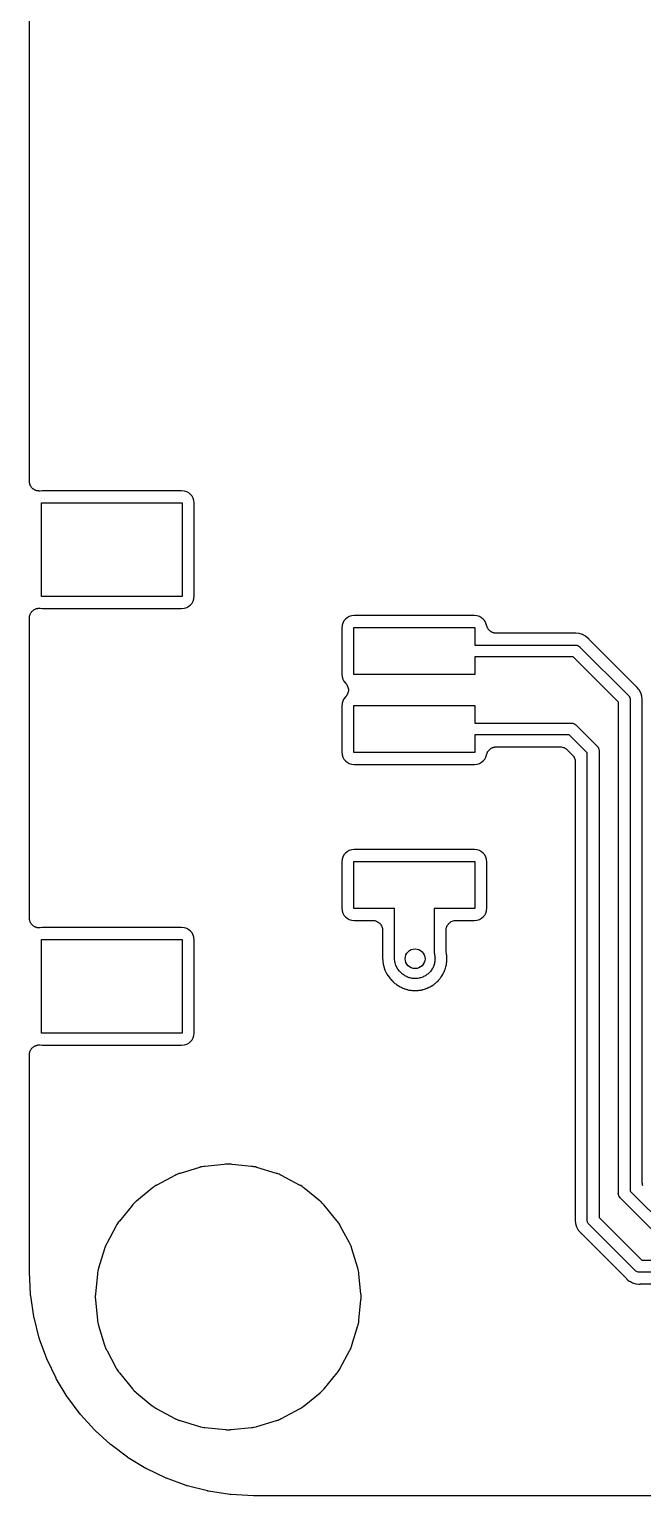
# Model space of a CAD drawing. Extents: x 98.9 to 141.5, y -118.8 to -76.2.
# Drawn here: x 98.89 to 106.75, y -118.8 to -100 of the extents above; entities that cross this region are included whole.
import ezdxf

# ---------------------------------------------------------------- set-up
doc = ezdxf.new("R2010")
doc.units = 0
doc.layers.add('BLACK', color=7, linetype='CONTINUOUS')

msp = doc.modelspace()

# ---------------------------------------------------------------- linework, layer by layer
at = {"layer": 'BLACK', "linetype": 'CONTINUOUS'}
for p, q in [((98.8931, -105.797), (98.8931, -94.0268)), ((98.8937, -105.803), (98.8931, -105.797)), ((98.8936, -105.809), (98.8937, -105.803)), ((98.8949, -105.815), (98.8936, -105.809)), ((98.8955, -105.822), (98.8949, -105.815)), ((98.8972, -105.827), (98.8955, -105.822)), ((98.8983, -105.833), (98.8972, -105.827)), ((98.9008, -105.839), (98.8983, -105.833)), ((98.9027, -105.846), (98.9008, -105.839)), ((98.9054, -105.851), (98.9027, -105.846)), ((98.9076, -105.856), (98.9054, -105.851)), ((98.9112, -105.862), (98.9076, -105.856)), ((98.9143, -105.867), (98.9112, -105.862)), ((98.918, -105.872), (98.9143, -105.867)), ((98.9212, -105.877), (98.918, -105.872)), ((98.9258, -105.882), (98.9212, -105.877)), ((98.93, -105.887), (98.9258, -105.882)), ((98.9345, -105.89), (98.93, -105.887)), ((98.9385, -105.895), (98.9345, -105.89)), ((98.944, -105.898), (98.9385, -105.895)), ((98.9491, -105.902), (98.944, -105.898)), ((98.9542, -105.905), (98.9491, -105.902)), ((98.959, -105.909), (98.9542, -105.905)), ((98.9651, -105.911), (98.959, -105.909)), ((98.9709, -105.914), (98.9651, -105.911)), ((98.9764, -105.916), (98.9709, -105.914)), ((98.9818, -105.918), (98.9764, -105.916)), ((98.9882, -105.92), (98.9818, -105.918)), ((98.9946, -105.922), (98.9882, -105.92)), ((99.0003, -105.922), (98.9946, -105.922)), ((99.006, -105.923), (99.0003, -105.922)), ((99.0126, -105.923), (99.006, -105.923)), ((99.0192, -105.924), (99.0126, -105.923)), ((99.025, -105.924), (99.0192, -105.924)), ((99.0308, -105.924), (99.025, -105.924)), ((99.0326, -105.924), (99.0308, -105.924)), ((99.0562, -105.921), (99.0326, -105.924)), ((100.844, -105.921), (99.0562, -105.921)), ((100.88, -105.925), (100.844, -105.921)), ((100.909, -105.934), (100.88, -105.925)), ((100.935, -105.948), (100.909, -105.934)), ((100.958, -105.967), (100.935, -105.948)), ((100.977, -105.99), (100.958, -105.967)), ((100.991, -106.016), (100.977, -105.99)), ((101, -106.045), (100.991, -106.016)), ((99.05, -107.275), (99.05, -106.075)), ((99.05, -106.075), (100.85, -106.075)), ((100.85, -106.075), (100.85, -107.275)), ((101.004, -106.081), (101, -106.045)), ((101.004, -107.269), (101.004, -106.081)), ((100.85, -107.275), (99.05, -107.275)), ((100.977, -107.36), (100.991, -107.334)), ((100.991, -107.334), (101, -107.305)), ((101, -107.305), (101.004, -107.269)), ((98.8938, -107.539), (98.8951, -107.533)), ((98.8951, -107.533), (98.8959, -107.526)), ((98.8959, -107.526), (98.8976, -107.521)), ((98.8976, -107.521), (98.8988, -107.515)), ((98.8988, -107.515), (98.9014, -107.509)), ((98.9014, -107.509), (98.9034, -107.503)), ((98.9034, -107.503), (98.9062, -107.498)), ((98.9062, -107.498), (98.9084, -107.492)), ((98.9084, -107.492), (98.9121, -107.487)), ((98.9121, -107.487), (98.9153, -107.481)), ((98.9153, -107.481), (98.919, -107.477)), ((98.919, -107.477), (98.9223, -107.472)), ((98.9223, -107.472), (98.927, -107.467)), ((98.927, -107.467), (98.9313, -107.462)), ((98.9313, -107.462), (98.9358, -107.458)), ((98.9358, -107.458), (98.9399, -107.454)), ((98.9399, -107.454), (98.9454, -107.451)), ((98.9454, -107.451), (98.9506, -107.447)), ((98.9506, -107.447), (98.9557, -107.444)), ((98.9557, -107.444), (98.9605, -107.441)), ((98.9605, -107.441), (98.9667, -107.438)), ((98.9667, -107.438), (98.9725, -107.435)), ((98.9725, -107.435), (98.9781, -107.433)), ((98.9781, -107.433), (98.9835, -107.431)), ((98.9835, -107.431), (98.99, -107.43)), ((98.99, -107.43), (98.9963, -107.428)), ((98.9963, -107.428), (99.0021, -107.428)), ((99.0021, -107.428), (99.0078, -107.426)), ((99.0078, -107.426), (99.0144, -107.426)), ((99.0144, -107.426), (99.021, -107.426)), ((99.021, -107.426), (99.0268, -107.426)), ((99.0268, -107.426), (99.0326, -107.426)), ((99.0326, -107.426), (99.0562, -107.429)), ((99.0562, -107.429), (100.844, -107.429)), ((100.844, -107.429), (100.88, -107.425)), ((100.88, -107.425), (100.909, -107.416)), ((100.909, -107.416), (100.935, -107.402)), ((100.935, -107.402), (100.958, -107.383)), ((100.958, -107.383), (100.977, -107.36)), ((103.02, -107.525), (102.991, -107.534)), ((103.056, -107.521), (103.02, -107.525)), ((104.594, -107.521), (103.056, -107.521)), ((104.63, -107.525), (104.594, -107.521)), ((104.659, -107.534), (104.63, -107.525)), ((98.8931, -107.551), (98.8938, -107.545)), ((98.8931, -107.553), (98.8931, -107.551)), ((98.8931, -111.397), (98.8931, -107.553)), ((98.8938, -107.545), (98.8938, -107.539)), ((102.9, -107.645), (102.896, -107.681)), ((102.896, -107.681), (102.896, -108.269)), ((102.909, -107.616), (102.9, -107.645)), ((102.923, -107.59), (102.909, -107.616)), ((102.942, -107.567), (102.923, -107.59)), ((102.965, -107.548), (102.942, -107.567)), ((102.991, -107.534), (102.965, -107.548)), ((103.05, -108.275), (103.05, -107.675)), ((103.05, -107.675), (104.6, -107.675)), ((104.6, -107.675), (104.6, -107.899)), ((104.685, -107.548), (104.659, -107.534)), ((104.708, -107.567), (104.685, -107.548)), ((104.727, -107.59), (104.708, -107.567)), ((104.741, -107.616), (104.727, -107.59)), ((104.754, -107.656), (104.741, -107.616)), ((104.756, -107.662), (104.754, -107.656)), ((104.757, -107.667), (104.756, -107.662)), ((104.76, -107.673), (104.757, -107.667)), ((104.763, -107.679), (104.76, -107.673)), ((104.766, -107.684), (104.763, -107.679)), ((104.769, -107.689), (104.766, -107.684)), ((104.773, -107.694), (104.769, -107.689)), ((104.777, -107.7), (104.773, -107.694)), ((104.781, -107.704), (104.777, -107.7)), ((104.784, -107.708), (104.781, -107.704)), ((104.79, -107.713), (104.784, -107.708)), ((104.794, -107.717), (104.79, -107.713)), ((104.799, -107.721), (104.794, -107.717)), ((104.803, -107.724), (104.799, -107.721)), ((104.6, -107.899), (105.886, -107.899)), ((104.809, -107.727), (104.803, -107.724)), ((104.815, -107.731), (104.809, -107.727)), ((104.82, -107.733), (104.815, -107.731)), ((104.825, -107.736), (104.82, -107.733)), ((104.831, -107.738), (104.825, -107.736)), ((104.838, -107.741), (104.831, -107.738)), ((104.843, -107.742), (104.838, -107.741)), ((104.849, -107.744), (104.843, -107.742)), ((104.855, -107.744), (104.849, -107.744)), ((104.862, -107.746), (104.855, -107.744)), ((104.868, -107.746), (104.862, -107.746)), ((104.873, -107.746), (104.868, -107.746)), ((104.875, -107.746), (104.873, -107.746)), ((105.873, -107.746), (104.875, -107.746)), ((105.878, -107.746), (105.873, -107.746)), ((105.883, -107.746), (105.878, -107.746)), ((105.885, -107.746), (105.883, -107.746)), ((105.89, -107.745), (105.885, -107.746)), ((105.886, -107.899), (105.89, -107.898)), ((105.895, -107.746), (105.89, -107.745)), ((105.89, -107.898), (105.894, -107.899)), ((105.894, -107.899), (105.894, -107.899)), ((105.894, -107.899), (105.905, -107.9)), ((105.935, -107.75), (105.895, -107.746)), ((105.895, -107.746), (105.895, -107.746)), ((105.905, -107.9), (105.919, -107.904)), ((105.919, -107.904), (105.933, -107.911)), ((105.978, -107.763), (105.935, -107.75)), ((106.018, -107.784), (105.978, -107.763)), ((106.052, -107.813), (106.018, -107.784)), ((106.056, -107.816), (106.052, -107.813)), ((106.059, -107.82), (106.056, -107.816)), ((106.063, -107.824), (106.059, -107.82)), ((106.064, -107.826), (106.063, -107.824)), ((106.664, -108.426), (106.064, -107.826)), ((105.858, -108.051), (104.6, -108.051)), ((104.6, -108.051), (104.6, -108.275)), ((106.439, -108.632), (105.858, -108.051)), ((105.933, -107.911), (105.944, -107.921)), ((105.944, -107.921), (105.947, -107.924)), ((105.947, -107.924), (106.566, -108.543)), ((102.896, -108.269), (102.9, -108.305)), ((104.6, -108.275), (103.05, -108.275)), ((102.9, -108.305), (102.909, -108.334)), ((102.909, -108.334), (102.923, -108.36)), ((102.923, -108.36), (102.949, -108.392)), ((102.949, -108.392), (102.952, -108.395)), ((102.952, -108.395), (102.952, -108.395)), ((102.952, -108.395), (102.953, -108.396)), ((102.953, -108.396), (102.959, -108.406)), ((102.959, -108.406), (102.966, -108.416)), ((102.966, -108.416), (102.966, -108.416)), ((102.966, -108.416), (102.966, -108.417)), ((102.966, -108.417), (102.97, -108.428)), ((102.97, -108.428), (102.975, -108.439)), ((102.975, -108.439), (102.975, -108.439)), ((102.975, -108.439), (102.975, -108.44)), ((102.975, -108.44), (102.977, -108.451)), ((102.977, -108.451), (102.98, -108.463)), ((102.98, -108.463), (102.98, -108.463)), ((102.98, -108.463), (102.98, -108.464)), ((102.98, -108.464), (102.98, -108.476)), ((106.668, -108.429), (106.664, -108.426)), ((106.672, -108.433), (106.668, -108.429)), ((106.674, -108.434), (106.672, -108.433)), ((106.677, -108.438), (106.674, -108.434)), ((106.681, -108.441), (106.677, -108.438)), ((106.698, -108.463), (106.681, -108.441)), ((106.681, -108.441), (106.681, -108.441)), ((106.706, -108.472), (106.698, -108.463)), ((106.698, -108.463), (106.698, -108.463)), ((106.727, -108.512), (106.706, -108.472)), ((102.9, -108.645), (102.896, -108.681)), ((102.909, -108.616), (102.9, -108.645)), ((102.923, -108.59), (102.909, -108.616)), ((102.948, -108.559), (102.923, -108.59)), ((102.951, -108.556), (102.948, -108.559)), ((102.958, -108.546), (102.951, -108.556)), ((102.951, -108.556), (102.951, -108.556)), ((102.951, -108.556), (102.951, -108.556)), ((102.965, -108.536), (102.958, -108.546)), ((102.97, -108.524), (102.965, -108.535)), ((102.965, -108.535), (102.965, -108.535)), ((102.965, -108.535), (102.965, -108.536)), ((102.974, -108.513), (102.97, -108.524)), ((102.975, -108.513), (102.974, -108.513)), ((102.977, -108.5), (102.975, -108.512)), ((102.975, -108.512), (102.975, -108.513)), ((102.98, -108.489), (102.977, -108.5)), ((102.98, -108.476), (102.98, -108.488)), ((102.98, -108.488), (102.98, -108.488)), ((102.98, -108.488), (102.98, -108.489)), ((106.439, -114.926), (106.439, -108.632)), ((106.566, -108.543), (106.569, -108.546)), ((106.569, -108.546), (106.574, -108.551)), ((106.574, -108.551), (106.579, -108.557)), ((106.579, -108.557), (106.585, -108.57)), ((106.585, -108.57), (106.586, -108.571)), ((106.586, -108.571), (106.59, -108.585)), ((106.59, -108.585), (106.591, -108.595)), ((106.591, -108.595), (106.592, -108.6)), ((106.592, -108.6), (106.591, -108.604)), ((106.591, -108.604), (106.591, -114.898)), ((106.74, -108.555), (106.727, -108.512)), ((106.744, -108.595), (106.74, -108.555)), ((106.745, -108.6), (106.744, -108.595)), ((106.744, -108.595), (106.744, -108.595)), ((106.744, -108.605), (106.745, -108.6)), ((106.744, -108.61), (106.744, -108.605)), ((106.744, -108.616), (106.744, -108.61)), ((106.744, -108.617), (106.744, -108.616)), ((106.744, -114.783), (106.744, -108.617)), ((102.896, -108.681), (102.896, -109.269)), ((103.05, -109.275), (103.05, -108.675)), ((103.05, -108.675), (104.6, -108.675)), ((104.6, -108.675), (104.6, -108.899)), ((104.6, -108.899), (105.836, -108.899)), ((105.836, -108.899), (105.84, -108.898)), ((105.84, -108.898), (105.844, -108.899)), ((105.844, -108.899), (105.844, -108.899)), ((105.844, -108.899), (105.855, -108.9)), ((105.855, -108.9), (105.869, -108.904)), ((105.869, -108.904), (105.883, -108.911)), ((105.883, -108.911), (105.894, -108.921)), ((105.894, -108.921), (105.897, -108.924)), ((105.897, -108.924), (106.166, -109.193)), ((105.808, -109.051), (104.6, -109.051)), ((104.6, -109.051), (104.6, -109.275)), ((104.8, -109.228), (104.805, -109.225)), ((104.805, -109.225), (104.811, -109.222)), ((104.811, -109.222), (104.816, -109.218)), ((104.816, -109.218), (104.822, -109.216)), ((104.822, -109.216), (104.827, -109.213)), ((104.827, -109.213), (104.833, -109.211)), ((104.833, -109.211), (104.839, -109.209)), ((104.839, -109.209), (104.845, -109.208)), ((104.845, -109.208), (104.85, -109.206)), ((104.85, -109.206), (104.857, -109.205)), ((104.857, -109.205), (104.864, -109.204)), ((104.864, -109.204), (104.869, -109.204)), ((104.869, -109.204), (104.875, -109.204)), ((104.875, -109.204), (105.693, -109.204)), ((105.693, -109.204), (105.693, -109.204)), ((105.693, -109.204), (105.693, -109.204)), ((105.693, -109.204), (105.693, -109.204)), ((105.693, -109.204), (105.694, -109.204)), ((105.694, -109.204), (105.706, -109.205)), ((105.706, -109.205), (105.718, -109.206)), ((105.718, -109.206), (105.718, -109.206)), ((105.718, -109.206), (105.719, -109.206)), ((105.719, -109.206), (105.73, -109.21)), ((105.73, -109.21), (105.742, -109.213)), ((105.742, -109.213), (105.742, -109.214)), ((105.742, -109.214), (105.743, -109.214)), ((105.743, -109.214), (105.753, -109.22)), ((105.753, -109.22), (105.763, -109.225)), ((105.763, -109.225), (105.764, -109.225)), ((105.764, -109.225), (105.764, -109.226)), ((106.039, -109.282), (105.808, -109.051)), ((106.166, -109.193), (106.169, -109.196)), ((106.169, -109.196), (106.179, -109.207)), ((106.179, -109.207), (106.186, -109.221)), ((106.186, -109.221), (106.189, -109.232)), ((102.896, -109.269), (102.9, -109.305)), ((102.9, -109.305), (102.909, -109.334)), ((102.909, -109.334), (102.923, -109.36)), ((102.923, -109.36), (102.942, -109.383)), ((102.942, -109.383), (102.965, -109.402)), ((102.965, -109.402), (102.991, -109.416)), ((104.6, -109.275), (103.05, -109.275)), ((104.659, -109.416), (104.685, -109.402)), ((104.685, -109.402), (104.708, -109.383)), ((104.708, -109.383), (104.727, -109.36)), ((104.727, -109.36), (104.741, -109.334)), ((104.741, -109.334), (104.754, -109.294)), ((104.754, -109.292), (104.756, -109.287)), ((104.754, -109.294), (104.754, -109.292)), ((104.756, -109.287), (104.758, -109.281)), ((104.758, -109.281), (104.761, -109.275)), ((104.761, -109.275), (104.764, -109.269)), ((104.764, -109.269), (104.767, -109.265)), ((104.767, -109.265), (104.77, -109.26)), ((104.77, -109.26), (104.774, -109.254)), ((104.774, -109.254), (104.778, -109.249)), ((104.778, -109.249), (104.782, -109.245)), ((104.782, -109.245), (104.786, -109.24)), ((104.786, -109.24), (104.791, -109.236)), ((104.791, -109.236), (104.796, -109.232)), ((104.796, -109.232), (104.8, -109.228)), ((105.764, -109.226), (105.773, -109.233)), ((105.773, -109.233), (105.783, -109.241)), ((105.783, -109.241), (105.849, -109.307)), ((105.849, -109.307), (105.849, -109.308)), ((105.849, -109.308), (105.85, -109.308)), ((105.85, -109.308), (105.85, -109.308)), ((105.85, -109.308), (105.85, -109.309)), ((105.85, -109.309), (105.858, -109.318)), ((105.858, -109.318), (105.865, -109.327)), ((105.865, -109.327), (105.865, -109.328)), ((105.865, -109.328), (105.866, -109.328)), ((105.866, -109.328), (105.871, -109.339)), ((105.871, -109.339), (105.877, -109.349)), ((105.877, -109.349), (105.877, -109.35)), ((105.877, -109.35), (105.877, -109.35)), ((105.877, -109.35), (105.881, -109.361)), ((105.881, -109.361), (105.884, -109.373)), ((105.884, -109.373), (105.884, -109.373)), ((105.884, -109.373), (105.884, -109.374)), ((105.884, -109.374), (105.885, -109.386)), ((105.885, -109.386), (105.886, -109.397)), ((105.886, -109.397), (105.886, -115.253)), ((106.039, -115.266), (106.039, -109.282)), ((106.189, -109.232), (106.19, -109.235)), ((106.19, -109.235), (106.192, -109.25)), ((106.192, -109.25), (106.191, -109.254)), ((106.191, -109.254), (106.191, -115.238)), ((102.991, -109.416), (103.02, -109.425)), ((103.02, -109.425), (103.056, -109.429)), ((103.056, -109.429), (104.594, -109.429)), ((104.594, -109.429), (104.63, -109.425)), ((104.63, -109.425), (104.659, -109.416)), ((102.991, -110.534), (102.965, -110.548)), ((103.02, -110.525), (102.991, -110.534)), ((103.056, -110.521), (103.02, -110.525)), ((104.594, -110.521), (103.056, -110.521)), ((104.63, -110.525), (104.594, -110.521)), ((104.659, -110.534), (104.63, -110.525)), ((104.685, -110.548), (104.659, -110.534)), ((102.9, -110.645), (102.896, -110.681)), ((102.896, -110.681), (102.896, -111.269)), ((102.909, -110.616), (102.9, -110.645)), ((102.923, -110.59), (102.909, -110.616)), ((102.942, -110.567), (102.923, -110.59)), ((102.965, -110.548), (102.942, -110.567)), ((103.05, -111.275), (103.05, -110.675)), ((103.05, -110.675), (104.6, -110.675)), ((104.6, -110.675), (104.6, -111.275)), ((104.708, -110.567), (104.685, -110.548)), ((104.727, -110.59), (104.708, -110.567)), ((104.741, -110.616), (104.727, -110.59)), ((104.75, -110.645), (104.741, -110.616)), ((104.754, -110.681), (104.75, -110.645)), ((104.754, -111.269), (104.754, -110.681)), ((102.896, -111.269), (102.9, -111.305)), ((103.571, -111.275), (103.05, -111.275)), ((103.571, -111.898), (103.571, -111.275)), ((104.6, -111.275), (104.079, -111.275)), ((104.079, -111.275), (104.079, -111.845)), ((104.75, -111.305), (104.754, -111.269)), ((98.8937, -111.403), (98.8931, -111.397)), ((98.8936, -111.409), (98.8937, -111.403)), ((98.8949, -111.415), (98.8936, -111.409)), ((98.8955, -111.422), (98.8949, -111.415)), ((98.8972, -111.427), (98.8955, -111.422)), ((98.8983, -111.433), (98.8972, -111.427)), ((98.9008, -111.439), (98.8983, -111.433)), ((98.9027, -111.446), (98.9008, -111.439)), ((98.9054, -111.451), (98.9027, -111.446)), ((98.9076, -111.456), (98.9054, -111.451)), ((98.9112, -111.462), (98.9076, -111.456)), ((98.9143, -111.467), (98.9112, -111.462)), ((98.918, -111.472), (98.9143, -111.467)), ((98.9212, -111.477), (98.918, -111.472)), ((98.9258, -111.482), (98.9212, -111.477)), ((102.9, -111.305), (102.909, -111.334)), ((102.909, -111.334), (102.923, -111.36)), ((102.923, -111.36), (102.942, -111.383)), ((102.942, -111.383), (102.965, -111.402)), ((102.965, -111.402), (102.991, -111.416)), ((102.991, -111.416), (103.02, -111.425)), ((103.02, -111.425), (103.056, -111.429)), ((103.056, -111.429), (103.292, -111.429)), ((103.292, -111.429), (103.292, -111.429)), ((103.292, -111.429), (103.292, -111.429)), ((103.292, -111.429), (103.293, -111.429)), ((103.293, -111.429), (103.293, -111.429)), ((103.293, -111.429), (103.305, -111.43)), ((103.305, -111.43), (103.317, -111.431)), ((103.317, -111.431), (103.318, -111.431)), ((103.318, -111.431), (103.318, -111.432)), ((103.318, -111.432), (103.329, -111.435)), ((103.329, -111.435), (103.341, -111.439)), ((103.341, -111.439), (103.341, -111.439)), ((103.341, -111.439), (103.342, -111.439)), ((103.342, -111.439), (103.352, -111.445)), ((103.352, -111.445), (103.363, -111.45)), ((103.363, -111.45), (103.363, -111.451)), ((103.363, -111.451), (103.363, -111.451)), ((103.363, -111.451), (103.372, -111.459)), ((103.372, -111.459), (103.382, -111.466)), ((103.382, -111.466), (103.382, -111.467)), ((103.382, -111.467), (103.382, -111.467)), ((103.382, -111.467), (103.39, -111.476)), ((103.39, -111.476), (103.397, -111.485)), ((104.254, -111.484), (104.261, -111.475)), ((104.261, -111.475), (104.269, -111.466)), ((104.269, -111.466), (104.269, -111.465)), ((104.269, -111.465), (104.27, -111.465)), ((104.27, -111.465), (104.279, -111.458)), ((104.279, -111.458), (104.288, -111.45)), ((104.288, -111.45), (104.289, -111.45)), ((104.289, -111.449), (104.299, -111.444)), ((104.289, -111.45), (104.289, -111.449)), ((104.299, -111.444), (104.31, -111.438)), ((104.31, -111.438), (104.31, -111.438)), ((104.31, -111.438), (104.311, -111.438)), ((104.311, -111.438), (104.322, -111.435)), ((104.322, -111.435), (104.334, -111.431)), ((104.334, -111.431), (104.334, -111.431)), ((104.334, -111.431), (104.335, -111.431)), ((104.335, -111.431), (104.346, -111.43)), ((104.346, -111.43), (104.358, -111.429)), ((104.358, -111.429), (104.594, -111.429)), ((104.594, -111.429), (104.63, -111.425)), ((104.63, -111.425), (104.659, -111.416)), ((104.659, -111.416), (104.685, -111.402)), ((104.685, -111.402), (104.708, -111.383)), ((104.708, -111.383), (104.727, -111.36)), ((104.727, -111.36), (104.741, -111.334)), ((104.741, -111.334), (104.75, -111.305)), ((98.93, -111.487), (98.9258, -111.482)), ((98.9345, -111.49), (98.93, -111.487)), ((98.9385, -111.495), (98.9345, -111.49)), ((98.944, -111.498), (98.9385, -111.495)), ((98.9491, -111.502), (98.944, -111.498)), ((98.9542, -111.505), (98.9491, -111.502)), ((98.959, -111.509), (98.9542, -111.505)), ((98.9651, -111.511), (98.959, -111.509)), ((98.9709, -111.514), (98.9651, -111.511)), ((98.9764, -111.516), (98.9709, -111.514)), ((98.9818, -111.518), (98.9764, -111.516)), ((98.9882, -111.52), (98.9818, -111.518)), ((98.9946, -111.522), (98.9882, -111.52)), ((99.0003, -111.522), (98.9946, -111.522)), ((99.006, -111.523), (99.0003, -111.522)), ((99.0126, -111.523), (99.006, -111.523)), ((99.0192, -111.524), (99.0126, -111.523)), ((99.025, -111.524), (99.0192, -111.524)), ((99.0308, -111.524), (99.025, -111.524)), ((99.0326, -111.524), (99.0308, -111.524)), ((99.0562, -111.521), (99.0326, -111.524)), ((100.844, -111.521), (99.0562, -111.521)), ((100.88, -111.525), (100.844, -111.521)), ((100.909, -111.534), (100.88, -111.525)), ((100.935, -111.548), (100.909, -111.534)), ((100.958, -111.567), (100.935, -111.548)), ((100.977, -111.59), (100.958, -111.567)), ((100.991, -111.616), (100.977, -111.59)), ((101, -111.645), (100.991, -111.616)), ((101.004, -111.681), (101, -111.645)), ((103.397, -111.485), (103.398, -111.486)), ((103.398, -111.486), (103.398, -111.486)), ((103.398, -111.486), (103.403, -111.497)), ((103.403, -111.497), (103.409, -111.507)), ((103.409, -111.507), (103.409, -111.508)), ((103.409, -111.508), (103.409, -111.508)), ((103.409, -111.508), (103.413, -111.52)), ((103.413, -111.52), (103.416, -111.531)), ((103.416, -111.531), (103.416, -111.532)), ((103.416, -111.532), (103.416, -111.532)), ((103.416, -111.532), (103.417, -111.544)), ((103.417, -111.544), (103.419, -111.556)), ((103.419, -111.556), (103.419, -111.884)), ((104.231, -111.554), (104.233, -111.542)), ((104.231, -111.555), (104.231, -111.554)), ((104.231, -111.556), (104.231, -111.555)), ((104.231, -111.555), (104.231, -111.555)), ((104.231, -111.555), (104.231, -111.555)), ((104.231, -111.808), (104.231, -111.556)), ((104.233, -111.542), (104.234, -111.53)), ((104.234, -111.529), (104.238, -111.518)), ((104.234, -111.53), (104.234, -111.529)), ((104.234, -111.53), (104.234, -111.53)), ((104.238, -111.518), (104.241, -111.507)), ((104.241, -111.507), (104.242, -111.506)), ((104.242, -111.506), (104.247, -111.495)), ((104.242, -111.506), (104.242, -111.506)), ((104.247, -111.495), (104.253, -111.485)), ((104.253, -111.485), (104.253, -111.484)), ((104.253, -111.484), (104.254, -111.484)), ((99.05, -112.875), (99.05, -111.675)), ((99.05, -111.675), (100.85, -111.675)), ((100.85, -111.675), (100.85, -112.875)), ((101.004, -112.869), (101.004, -111.681)), ((104.079, -111.845), (104.079, -111.846)), ((104.079, -111.846), (104.082, -111.858)), ((104.232, -111.813), (104.231, -111.808)), ((104.232, -111.819), (104.232, -111.813)), ((104.233, -111.826), (104.232, -111.819)), ((104.234, -111.833), (104.233, -111.826)), ((104.235, -111.837), (104.234, -111.833)), ((104.237, -111.854), (104.235, -111.837)), ((104.238, -111.859), (104.237, -111.854)), ((103.418, -111.896), (103.417, -111.91)), ((103.417, -111.91), (103.424, -111.99)), ((103.419, -111.886), (103.418, -111.891)), ((103.418, -111.891), (103.418, -111.896)), ((103.419, -111.884), (103.419, -111.886)), ((103.424, -111.99), (103.448, -112.066)), ((103.57, -111.91), (103.571, -111.898)), ((103.571, -111.922), (103.57, -111.91)), ((103.575, -111.96), (103.571, -111.922)), ((103.571, -111.922), (103.571, -111.922)), ((103.578, -111.971), (103.575, -111.96)), ((103.589, -112.008), (103.578, -111.971)), ((103.613, -112.052), (103.589, -112.008)), ((104.06, -112.04), (104.053, -112.051)), ((104.065, -112.029), (104.06, -112.04)), ((104.071, -112.018), (104.065, -112.029)), ((104.074, -112.006), (104.071, -112.018)), ((104.079, -111.994), (104.074, -112.006)), ((104.082, -111.982), (104.079, -111.994)), ((104.082, -111.858), (104.085, -111.87)), ((104.085, -111.97), (104.082, -111.982)), ((104.085, -111.87), (104.087, -111.883)), ((104.087, -111.957), (104.085, -111.97)), ((104.087, -111.883), (104.089, -111.895)), ((104.089, -111.945), (104.087, -111.957)), ((104.089, -111.895), (104.089, -111.908)), ((104.089, -111.908), (104.09, -111.92)), ((104.09, -111.92), (104.089, -111.932)), ((104.089, -111.932), (104.089, -111.945)), ((104.22, -112.051), (104.226, -112.039)), ((104.226, -112.039), (104.228, -112.025)), ((104.228, -112.025), (104.229, -112.023)), ((104.229, -112.023), (104.23, -112.018)), ((104.23, -112.018), (104.232, -112.013)), ((104.232, -112.013), (104.236, -112)), ((104.236, -112), (104.237, -111.986)), ((104.237, -111.984), (104.238, -111.979)), ((104.237, -111.986), (104.237, -111.984)), ((104.238, -111.865), (104.238, -111.859)), ((104.239, -111.866), (104.238, -111.865)), ((104.238, -111.979), (104.239, -111.974)), ((104.241, -111.88), (104.239, -111.866)), ((104.239, -111.974), (104.241, -111.96)), ((104.241, -111.894), (104.241, -111.88)), ((104.242, -111.899), (104.241, -111.894)), ((104.241, -111.944), (104.242, -111.939)), ((104.241, -111.946), (104.241, -111.944)), ((104.241, -111.96), (104.241, -111.946)), ((104.242, -111.904), (104.242, -111.899)), ((104.242, -111.906), (104.242, -111.904)), ((104.243, -111.92), (104.242, -111.906)), ((104.242, -111.934), (104.243, -111.92)), ((104.242, -111.939), (104.242, -111.934)), ((103.448, -112.066), (103.474, -112.116)), ((103.474, -112.116), (103.474, -112.116)), ((103.474, -112.116), (103.485, -112.137)), ((103.485, -112.137), (103.489, -112.141)), ((103.489, -112.141), (103.512, -112.169)), ((103.512, -112.169), (103.513, -112.171)), ((103.513, -112.171), (103.516, -112.175)), ((103.516, -112.175), (103.519, -112.179)), ((103.519, -112.179), (103.52, -112.18)), ((103.52, -112.18), (103.524, -112.184)), ((103.524, -112.184), (103.527, -112.188)), ((103.527, -112.188), (103.536, -112.199)), ((103.536, -112.199), (103.547, -112.208)), ((103.547, -112.208), (103.548, -112.209)), ((103.548, -112.209), (103.552, -112.212)), ((103.552, -112.212), (103.556, -112.216)), ((103.556, -112.216), (103.576, -112.236)), ((103.637, -112.081), (103.613, -112.052)), ((103.645, -112.09), (103.637, -112.081)), ((103.637, -112.081), (103.637, -112.081)), ((103.654, -112.098), (103.645, -112.09)), ((103.673, -112.117), (103.654, -112.098)), ((103.684, -112.124), (103.673, -112.117)), ((103.693, -112.132), (103.684, -112.124)), ((103.704, -112.138), (103.693, -112.132)), ((103.715, -112.145), (103.704, -112.138)), ((103.726, -112.15), (103.715, -112.145)), ((103.737, -112.156), (103.726, -112.15)), ((103.749, -112.159), (103.737, -112.156)), ((103.761, -112.164), (103.749, -112.159)), ((103.773, -112.167), (103.761, -112.164)), ((103.785, -112.17), (103.773, -112.167)), ((103.798, -112.172), (103.785, -112.17)), ((103.81, -112.174), (103.798, -112.172)), ((103.823, -112.174), (103.81, -112.174)), ((103.835, -112.175), (103.823, -112.174)), ((103.847, -112.174), (103.835, -112.175)), ((103.86, -112.174), (103.847, -112.174)), ((103.872, -112.172), (103.86, -112.174)), ((103.885, -112.17), (103.872, -112.172)), ((103.897, -112.167), (103.885, -112.17)), ((103.909, -112.164), (103.897, -112.167)), ((103.921, -112.159), (103.909, -112.164)), ((103.933, -112.156), (103.921, -112.159)), ((103.944, -112.15), (103.933, -112.156)), ((103.955, -112.145), (103.944, -112.15)), ((103.966, -112.138), (103.955, -112.145)), ((103.977, -112.132), (103.966, -112.138)), ((103.986, -112.124), (103.977, -112.132)), ((103.997, -112.117), (103.986, -112.124)), ((104.006, -112.108), (103.997, -112.117)), ((104.015, -112.1), (104.006, -112.108)), ((104.023, -112.091), (104.015, -112.1)), ((104.032, -112.082), (104.023, -112.091)), ((104.039, -112.071), (104.032, -112.082)), ((104.047, -112.062), (104.039, -112.071)), ((104.053, -112.051), (104.047, -112.062)), ((104.094, -112.236), (104.104, -112.226)), ((104.104, -112.226), (104.105, -112.225)), ((104.105, -112.225), (104.109, -112.221)), ((104.109, -112.221), (104.113, -112.218)), ((104.113, -112.218), (104.124, -112.209)), ((104.124, -112.209), (104.133, -112.198)), ((104.133, -112.198), (104.134, -112.197)), ((104.134, -112.197), (104.137, -112.193)), ((104.137, -112.193), (104.141, -112.189)), ((104.141, -112.189), (104.151, -112.179)), ((104.151, -112.179), (104.158, -112.168)), ((104.158, -112.168), (104.159, -112.166)), ((104.159, -112.166), (104.163, -112.162)), ((104.163, -112.162), (104.166, -112.158)), ((104.166, -112.158), (104.175, -112.147)), ((104.175, -112.147), (104.181, -112.135)), ((104.181, -112.135), (104.182, -112.133)), ((104.182, -112.133), (104.185, -112.129)), ((104.185, -112.129), (104.187, -112.124)), ((104.187, -112.124), (104.195, -112.113)), ((104.195, -112.113), (104.2, -112.1)), ((104.2, -112.1), (104.201, -112.098)), ((104.201, -112.098), (104.204, -112.093)), ((104.204, -112.093), (104.206, -112.088)), ((104.206, -112.088), (104.212, -112.076)), ((104.212, -112.076), (104.216, -112.063)), ((104.216, -112.063), (104.217, -112.061)), ((104.217, -112.061), (104.219, -112.056)), ((104.219, -112.056), (104.22, -112.051)), ((103.576, -112.236), (103.587, -112.243)), ((103.587, -112.243), (103.589, -112.244)), ((103.589, -112.244), (103.593, -112.248)), ((103.593, -112.248), (103.597, -112.251)), ((103.597, -112.251), (103.608, -112.26)), ((103.608, -112.26), (103.62, -112.266)), ((103.62, -112.266), (103.622, -112.267)), ((103.622, -112.267), (103.626, -112.27)), ((103.626, -112.27), (103.631, -112.272)), ((103.631, -112.272), (103.642, -112.28)), ((103.642, -112.28), (103.655, -112.285)), ((103.655, -112.285), (103.657, -112.286)), ((103.657, -112.286), (103.662, -112.289)), ((103.662, -112.289), (103.667, -112.291)), ((103.667, -112.291), (103.679, -112.297)), ((103.679, -112.297), (103.692, -112.301)), ((103.692, -112.301), (103.694, -112.302)), ((103.694, -112.302), (103.699, -112.304)), ((103.699, -112.304), (103.704, -112.305)), ((103.704, -112.305), (103.716, -112.311)), ((103.716, -112.311), (103.73, -112.313)), ((103.73, -112.313), (103.732, -112.314)), ((103.732, -112.314), (103.737, -112.315)), ((103.737, -112.315), (103.742, -112.317)), ((103.742, -112.317), (103.755, -112.321)), ((103.755, -112.321), (103.769, -112.322)), ((103.769, -112.322), (103.771, -112.322)), ((103.771, -112.322), (103.776, -112.323)), ((103.776, -112.323), (103.781, -112.324)), ((103.781, -112.324), (103.795, -112.326)), ((103.795, -112.326), (103.809, -112.326)), ((103.809, -112.326), (103.811, -112.326)), ((103.811, -112.326), (103.816, -112.327)), ((103.816, -112.327), (103.821, -112.327)), ((103.821, -112.327), (103.835, -112.328)), ((103.835, -112.328), (103.849, -112.327)), ((103.849, -112.327), (103.851, -112.327)), ((103.851, -112.327), (103.856, -112.327)), ((103.856, -112.327), (103.861, -112.326)), ((103.861, -112.326), (103.875, -112.326)), ((103.875, -112.326), (103.889, -112.324)), ((103.889, -112.324), (103.89, -112.323)), ((103.89, -112.323), (103.896, -112.323)), ((103.896, -112.323), (103.901, -112.322)), ((103.901, -112.322), (103.915, -112.321)), ((103.915, -112.321), (103.928, -112.317)), ((103.928, -112.317), (103.93, -112.316)), ((103.93, -112.316), (103.935, -112.315)), ((103.935, -112.315), (103.94, -112.313)), ((103.94, -112.313), (103.954, -112.311)), ((103.954, -112.311), (103.966, -112.305)), ((103.966, -112.305), (103.968, -112.305)), ((103.968, -112.305), (103.973, -112.303)), ((103.973, -112.303), (103.978, -112.301)), ((103.978, -112.301), (103.991, -112.297)), ((103.991, -112.297), (104.003, -112.291)), ((104.003, -112.291), (104.005, -112.29)), ((104.005, -112.29), (104.01, -112.288)), ((104.01, -112.288), (104.015, -112.285)), ((104.015, -112.285), (104.028, -112.28)), ((104.028, -112.28), (104.039, -112.272)), ((104.039, -112.272), (104.04, -112.271)), ((104.04, -112.271), (104.045, -112.269)), ((104.045, -112.269), (104.05, -112.266)), ((104.05, -112.266), (104.062, -112.26)), ((104.062, -112.26), (104.073, -112.251)), ((104.073, -112.251), (104.074, -112.25)), ((104.074, -112.25), (104.078, -112.247)), ((104.078, -112.247), (104.083, -112.243)), ((104.083, -112.243), (104.094, -112.236)), ((100.85, -112.875), (99.05, -112.875)), ((100.935, -113.002), (100.958, -112.983)), ((100.958, -112.983), (100.977, -112.96)), ((100.977, -112.96), (100.991, -112.934)), ((100.991, -112.934), (101, -112.905)), ((101, -112.905), (101.004, -112.869)), ((98.8931, -113.151), (98.8938, -113.145)), ((98.8931, -113.153), (98.8931, -113.151)), ((98.8931, -115.926), (98.8931, -113.153)), ((98.8938, -113.139), (98.8951, -113.133)), ((98.8938, -113.145), (98.8938, -113.139)), ((98.8951, -113.133), (98.8959, -113.126)), ((98.8959, -113.126), (98.8976, -113.121)), ((98.8976, -113.121), (98.8988, -113.115)), ((98.8988, -113.115), (98.9014, -113.109)), ((98.9014, -113.109), (98.9034, -113.103)), ((98.9034, -113.103), (98.9062, -113.098)), ((98.9062, -113.098), (98.9084, -113.092)), ((98.9084, -113.092), (98.9121, -113.087)), ((98.9121, -113.087), (98.9153, -113.081)), ((98.9153, -113.081), (98.919, -113.077)), ((98.919, -113.077), (98.9223, -113.072)), ((98.9223, -113.072), (98.927, -113.067)), ((98.927, -113.067), (98.9313, -113.062)), ((98.9313, -113.062), (98.9358, -113.058)), ((98.9358, -113.058), (98.9399, -113.054)), ((98.9399, -113.054), (98.9454, -113.051)), ((98.9454, -113.051), (98.9506, -113.047)), ((98.9506, -113.047), (98.9557, -113.044)), ((98.9557, -113.044), (98.9605, -113.041)), ((98.9605, -113.041), (98.9667, -113.038)), ((98.9667, -113.038), (98.9725, -113.035)), ((98.9725, -113.035), (98.9781, -113.033)), ((98.9781, -113.033), (98.9835, -113.031)), ((98.9835, -113.031), (98.99, -113.03)), ((98.99, -113.03), (98.9963, -113.028)), ((98.9963, -113.028), (99.0021, -113.028)), ((99.0021, -113.028), (99.0078, -113.026)), ((99.0078, -113.026), (99.0144, -113.026)), ((99.0144, -113.026), (99.021, -113.026)), ((99.021, -113.026), (99.0268, -113.026)), ((99.0268, -113.026), (99.0326, -113.026)), ((99.0326, -113.026), (99.0562, -113.029)), ((99.0562, -113.029), (100.844, -113.029)), ((100.844, -113.029), (100.88, -113.025)), ((100.88, -113.025), (100.909, -113.016)), ((100.909, -113.016), (100.935, -113.002)), ((100.808, -114.675), (100.804, -114.677)), ((100.811, -114.675), (100.808, -114.675)), ((100.817, -114.673), (100.811, -114.675)), ((100.822, -114.672), (100.817, -114.673)), ((100.824, -114.672), (100.822, -114.672)), ((101.073, -114.596), (100.824, -114.672)), ((101.078, -114.594), (101.073, -114.596)), ((101.083, -114.593), (101.078, -114.594)), ((101.084, -114.592), (101.083, -114.593)), ((101.088, -114.59), (101.084, -114.592)), ((101.109, -114.586), (101.088, -114.59)), ((101.127, -114.583), (101.109, -114.586)), ((101.109, -114.586), (101.109, -114.586)), ((101.109, -114.586), (101.109, -114.586)), ((101.131, -114.583), (101.127, -114.583)), ((101.136, -114.582), (101.131, -114.583)), ((101.141, -114.582), (101.136, -114.582)), ((101.143, -114.582), (101.141, -114.582)), ((101.389, -114.558), (101.143, -114.582)), ((101.405, -114.556), (101.389, -114.558)), ((101.389, -114.558), (101.389, -114.558)), ((101.41, -114.555), (101.405, -114.556)), ((101.416, -114.555), (101.41, -114.555)), ((101.417, -114.554), (101.416, -114.555)), ((101.421, -114.554), (101.417, -114.554)), ((101.437, -114.554), (101.421, -114.554)), ((101.445, -114.554), (101.437, -114.554)), ((101.461, -114.554), (101.445, -114.554)), ((101.465, -114.554), (101.461, -114.554)), ((101.47, -114.555), (101.465, -114.554)), ((101.475, -114.556), (101.47, -114.555)), ((101.477, -114.556), (101.475, -114.556)), ((101.492, -114.558), (101.477, -114.556)), ((101.493, -114.558), (101.492, -114.558)), ((101.739, -114.582), (101.493, -114.558)), ((101.744, -114.582), (101.739, -114.582)), ((101.749, -114.583), (101.744, -114.582)), ((101.751, -114.583), (101.749, -114.583)), ((101.755, -114.583), (101.751, -114.583)), ((101.771, -114.586), (101.755, -114.583)), ((101.794, -114.59), (101.771, -114.586)), ((101.771, -114.586), (101.771, -114.586)), ((101.771, -114.586), (101.771, -114.586)), ((101.798, -114.592), (101.794, -114.59)), ((101.803, -114.593), (101.798, -114.592)), ((101.808, -114.596), (101.803, -114.593)), ((101.809, -114.596), (101.808, -114.596)), ((102.058, -114.672), (101.809, -114.596)), ((102.064, -114.673), (102.058, -114.672)), ((102.069, -114.674), (102.064, -114.673)), ((102.07, -114.675), (102.069, -114.674)), ((102.074, -114.675), (102.07, -114.675)), ((102.078, -114.677), (102.074, -114.675)), ((100.468, -114.862), (100.264, -115.029)), ((100.472, -114.858), (100.468, -114.862)), ((100.476, -114.855), (100.472, -114.858)), ((100.477, -114.853), (100.476, -114.855)), ((100.48, -114.851), (100.477, -114.853)), ((100.486, -114.846), (100.48, -114.851)), ((100.513, -114.829), (100.486, -114.846)), ((100.486, -114.846), (100.486, -114.846)), ((100.516, -114.827), (100.513, -114.829)), ((100.521, -114.825), (100.516, -114.827)), ((100.526, -114.823), (100.521, -114.825)), ((100.528, -114.822), (100.526, -114.823)), ((100.757, -114.699), (100.528, -114.822)), ((100.762, -114.696), (100.757, -114.699)), ((100.766, -114.694), (100.762, -114.696)), ((100.768, -114.693), (100.766, -114.694)), ((100.771, -114.691), (100.768, -114.693)), ((100.774, -114.689), (100.771, -114.691)), ((100.775, -114.689), (100.774, -114.689)), ((100.79, -114.683), (100.775, -114.689)), ((100.803, -114.678), (100.79, -114.683)), ((100.79, -114.683), (100.79, -114.683)), ((100.79, -114.683), (100.79, -114.683)), ((100.804, -114.677), (100.803, -114.678)), ((100.803, -114.678), (100.803, -114.678)), ((102.092, -114.683), (102.078, -114.677)), ((102.078, -114.677), (102.078, -114.677)), ((102.106, -114.689), (102.092, -114.683)), ((102.092, -114.683), (102.092, -114.683)), ((102.092, -114.683), (102.092, -114.683)), ((102.107, -114.689), (102.106, -114.689)), ((102.106, -114.689), (102.106, -114.689)), ((102.111, -114.691), (102.107, -114.689)), ((102.114, -114.693), (102.111, -114.691)), ((102.119, -114.695), (102.114, -114.693)), ((102.123, -114.698), (102.119, -114.695)), ((102.125, -114.699), (102.123, -114.698)), ((102.354, -114.822), (102.125, -114.699)), ((102.359, -114.824), (102.354, -114.822)), ((102.364, -114.826), (102.359, -114.824)), ((102.366, -114.827), (102.364, -114.826)), ((102.369, -114.829), (102.366, -114.827)), ((102.388, -114.841), (102.369, -114.829)), ((102.402, -114.851), (102.388, -114.841)), ((102.388, -114.841), (102.388, -114.841)), ((102.405, -114.853), (102.402, -114.851)), ((102.409, -114.857), (102.405, -114.853)), ((102.413, -114.861), (102.409, -114.857)), ((102.414, -114.862), (102.413, -114.861)), ((102.618, -115.029), (102.414, -114.862)), ((106.745, -114.794), (106.744, -114.783)), ((106.746, -114.806), (106.745, -114.794)), ((106.746, -114.807), (106.746, -114.806)), ((106.749, -114.819), (106.746, -114.807)), ((106.746, -114.807), (106.746, -114.807)), ((106.753, -114.83), (106.749, -114.819)), ((100.237, -115.052), (100.223, -115.066)), ((100.251, -115.038), (100.237, -115.052)), ((100.237, -115.052), (100.237, -115.052)), ((100.237, -115.052), (100.237, -115.052)), ((100.254, -115.036), (100.251, -115.038)), ((100.258, -115.033), (100.254, -115.036)), ((100.263, -115.03), (100.258, -115.033)), ((100.264, -115.029), (100.263, -115.03)), ((102.622, -115.032), (102.618, -115.029)), ((102.626, -115.035), (102.622, -115.032)), ((102.628, -115.036), (102.626, -115.035)), ((102.631, -115.038), (102.628, -115.036)), ((102.645, -115.052), (102.631, -115.038)), ((102.659, -115.066), (102.645, -115.052)), ((102.645, -115.052), (102.645, -115.052)), ((102.645, -115.052), (102.645, -115.052)), ((106.438, -114.93), (106.439, -114.926)), ((106.439, -114.941), (106.438, -114.93)), ((106.44, -114.945), (106.439, -114.941)), ((106.443, -114.954), (106.44, -114.945)), ((106.444, -114.959), (106.443, -114.954)), ((106.451, -114.973), (106.444, -114.959)), ((106.452, -114.974), (106.451, -114.973)), ((106.461, -114.984), (106.452, -114.974)), ((106.464, -114.987), (106.461, -114.984)), ((106.978, -115.501), (106.464, -114.987)), ((106.591, -114.898), (107.067, -115.374)), ((100.213, -115.079), (100.046, -115.283)), ((100.216, -115.075), (100.213, -115.079)), ((100.22, -115.071), (100.216, -115.075)), ((100.221, -115.069), (100.22, -115.071)), ((100.223, -115.066), (100.221, -115.069)), ((102.661, -115.069), (102.659, -115.066)), ((102.664, -115.074), (102.661, -115.069)), ((102.667, -115.078), (102.664, -115.074)), ((102.668, -115.079), (102.667, -115.078)), ((102.835, -115.283), (102.668, -115.079)), ((106.191, -115.238), (106.738, -115.785)), ((100.007, -115.343), (99.8841, -115.572)), ((100.009, -115.338), (100.007, -115.343)), ((100.011, -115.333), (100.009, -115.338)), ((100.012, -115.331), (100.011, -115.333)), ((100.013, -115.328), (100.012, -115.331)), ((100.023, -115.313), (100.013, -115.328)), ((100.035, -115.295), (100.023, -115.313)), ((100.023, -115.313), (100.023, -115.313)), ((100.038, -115.292), (100.035, -115.295)), ((100.042, -115.288), (100.038, -115.292)), ((100.045, -115.284), (100.042, -115.288)), ((100.046, -115.283), (100.045, -115.284)), ((102.839, -115.287), (102.835, -115.283)), ((102.842, -115.291), (102.839, -115.287)), ((102.844, -115.292), (102.842, -115.291)), ((102.846, -115.295), (102.844, -115.292)), ((102.855, -115.307), (102.846, -115.295)), ((102.869, -115.328), (102.855, -115.307)), ((102.855, -115.307), (102.855, -115.307)), ((102.87, -115.331), (102.869, -115.328)), ((102.872, -115.336), (102.87, -115.331)), ((102.874, -115.341), (102.872, -115.336)), ((102.875, -115.343), (102.874, -115.341)), ((102.998, -115.572), (102.875, -115.343)), ((105.886, -115.265), (105.885, -115.27)), ((105.885, -115.27), (105.89, -115.315)), ((105.886, -115.253), (105.886, -115.254)), ((105.886, -115.254), (105.886, -115.26)), ((105.886, -115.26), (105.886, -115.265)), ((105.89, -115.315), (105.903, -115.358)), ((105.903, -115.358), (105.924, -115.398)), ((105.924, -115.398), (105.953, -115.432)), ((106.038, -115.27), (106.039, -115.266)), ((106.04, -115.282), (106.038, -115.27)), ((106.04, -115.285), (106.04, -115.282)), ((106.043, -115.294), (106.04, -115.285)), ((106.044, -115.299), (106.043, -115.294)), ((106.051, -115.313), (106.044, -115.299)), ((106.052, -115.313), (106.051, -115.313)), ((106.061, -115.324), (106.052, -115.313)), ((106.064, -115.327), (106.061, -115.324)), ((106.65, -115.913), (106.064, -115.327)), ((99.8678, -115.605), (99.8618, -115.619)), ((99.8734, -115.591), (99.8678, -115.605)), ((99.8678, -115.605), (99.8678, -115.605)), ((99.8678, -115.605), (99.8678, -115.605)), ((99.8741, -115.59), (99.8734, -115.591)), ((99.8734, -115.591), (99.8734, -115.591)), ((99.8756, -115.586), (99.8741, -115.59)), ((99.8776, -115.583), (99.8756, -115.586)), ((99.8801, -115.578), (99.8776, -115.583)), ((99.8832, -115.574), (99.8801, -115.578)), ((99.8841, -115.572), (99.8832, -115.574)), ((103.001, -115.577), (102.998, -115.572)), ((103.003, -115.582), (103.001, -115.577)), ((103.004, -115.583), (103.003, -115.582)), ((103.006, -115.586), (103.004, -115.583)), ((103.008, -115.59), (103.006, -115.586)), ((103.014, -115.605), (103.008, -115.59)), ((103.008, -115.59), (103.008, -115.59)), ((103.019, -115.618), (103.014, -115.605)), ((103.014, -115.605), (103.014, -115.605)), ((105.953, -115.432), (105.956, -115.436)), ((105.956, -115.436), (105.958, -115.437)), ((105.958, -115.437), (105.962, -115.441)), ((105.962, -115.441), (105.966, -115.444)), ((105.966, -115.444), (106.533, -116.011)), ((99.8565, -115.639), (99.7809, -115.888)), ((99.8576, -115.633), (99.8565, -115.639)), ((99.8592, -115.628), (99.8576, -115.633)), ((99.8596, -115.627), (99.8592, -115.628)), ((99.8603, -115.623), (99.8596, -115.627)), ((99.8618, -115.619), (99.8603, -115.623)), ((99.8618, -115.619), (99.8618, -115.619)), ((103.02, -115.619), (103.019, -115.618)), ((103.019, -115.618), (103.019, -115.618)), ((103.022, -115.623), (103.02, -115.619)), ((103.022, -115.627), (103.022, -115.623)), ((103.024, -115.632), (103.022, -115.627)), ((103.025, -115.637), (103.024, -115.632)), ((103.025, -115.639), (103.025, -115.637)), ((103.101, -115.888), (103.025, -115.639)), ((106.738, -115.785), (116.303, -115.785)), ((98.8933, -115.929), (98.8931, -115.926)), ((98.8932, -115.931), (98.8933, -115.929)), ((98.8933, -115.933), (98.8932, -115.931)), ((98.9078, -116.223), (98.8933, -115.933)), ((99.7668, -115.958), (99.7409, -116.22)), ((99.7674, -115.948), (99.7668, -115.953)), ((99.7668, -115.953), (99.7668, -115.958)), ((99.7706, -115.926), (99.7674, -115.942)), ((99.7674, -115.942), (99.7674, -115.946)), ((99.7674, -115.946), (99.7674, -115.948)), ((99.7752, -115.903), (99.7706, -115.926)), ((99.7706, -115.926), (99.7706, -115.926)), ((99.7767, -115.899), (99.7752, -115.903)), ((99.7782, -115.894), (99.7767, -115.899)), ((99.7803, -115.889), (99.7782, -115.894)), ((99.7809, -115.888), (99.7803, -115.889)), ((103.103, -115.893), (103.101, -115.888)), ((103.105, -115.898), (103.103, -115.893)), ((103.105, -115.899), (103.105, -115.898)), ((103.107, -115.903), (103.105, -115.899)), ((103.111, -115.924), (103.107, -115.903)), ((103.114, -115.942), (103.111, -115.924)), ((103.111, -115.924), (103.111, -115.924)), ((103.114, -115.946), (103.114, -115.942)), ((103.115, -115.951), (103.114, -115.946)), ((103.115, -115.956), (103.115, -115.951)), ((103.115, -115.958), (103.115, -115.956)), ((103.141, -116.22), (103.115, -115.958)), ((106.653, -115.916), (106.65, -115.913)), ((106.664, -115.925), (106.653, -115.916)), ((106.677, -115.932), (106.664, -115.925)), ((106.692, -115.937), (106.677, -115.932)), ((106.703, -115.938), (106.692, -115.937)), ((106.707, -115.938), (106.703, -115.938)), ((106.703, -115.938), (106.703, -115.938)), ((106.71, -115.938), (106.707, -115.938)), ((116.303, -115.938), (106.71, -115.938)), ((106.533, -116.011), (106.534, -116.012)), ((106.534, -116.012), (106.537, -116.016)), ((106.537, -116.016), (106.541, -116.02)), ((106.541, -116.02), (106.544, -116.024)), ((106.544, -116.024), (106.548, -116.027)), ((106.548, -116.027), (106.548, -116.027)), ((106.548, -116.027), (106.562, -116.039)), ((106.562, -116.039), (106.562, -116.039)), ((106.562, -116.039), (106.579, -116.053)), ((106.579, -116.053), (106.593, -116.06)), ((106.593, -116.06), (106.619, -116.074)), ((106.619, -116.074), (106.637, -116.08)), ((106.637, -116.08), (106.638, -116.08)), ((106.638, -116.08), (106.662, -116.087)), ((106.662, -116.087), (106.702, -116.091)), ((106.702, -116.091), (106.702, -116.091)), ((106.702, -116.091), (106.707, -116.091)), ((106.707, -116.091), (106.712, -116.091)), ((106.712, -116.091), (106.713, -116.091)), ((106.713, -116.091), (106.719, -116.091)), ((106.719, -116.091), (106.724, -116.09)), ((106.724, -116.09), (116.148, -116.09)), ((98.9086, -116.228), (98.9078, -116.223)), ((98.9089, -116.234), (98.9086, -116.228)), ((98.9091, -116.236), (98.9089, -116.234)), ((98.9102, -116.243), (98.9091, -116.236)), ((98.9505, -116.509), (98.9102, -116.243)), ((98.9102, -116.243), (98.9102, -116.243)), ((99.7391, -116.232), (99.7384, -116.236)), ((99.7384, -116.236), (99.7384, -116.256)), ((99.7384, -116.256), (99.7384, -116.256)), ((99.7384, -116.256), (99.7384, -116.256)), ((99.7384, -116.256), (99.7384, -116.276)), ((99.7384, -116.276), (99.7391, -116.28)), ((99.7396, -116.227), (99.7391, -116.232)), ((99.7391, -116.28), (99.7394, -116.281)), ((99.7394, -116.281), (99.7399, -116.287)), ((99.7407, -116.222), (99.7396, -116.227)), ((99.7399, -116.287), (99.7409, -116.292)), ((99.7409, -116.22), (99.7407, -116.222)), ((99.7409, -116.292), (99.7668, -116.554)), ((103.115, -116.554), (103.141, -116.292)), ((103.142, -116.225), (103.141, -116.22)), ((103.141, -116.29), (103.142, -116.285)), ((103.141, -116.292), (103.141, -116.29)), ((103.142, -116.231), (103.142, -116.225)), ((103.143, -116.232), (103.142, -116.231)), ((103.142, -116.285), (103.143, -116.28)), ((103.143, -116.236), (103.143, -116.232)), ((103.143, -116.256), (103.143, -116.236)), ((103.143, -116.276), (103.143, -116.256)), ((103.143, -116.256), (103.143, -116.256)), ((103.143, -116.256), (103.143, -116.256)), ((103.143, -116.28), (103.143, -116.276)), ((98.9519, -116.514), (98.9505, -116.509)), ((98.9526, -116.519), (98.9519, -116.514)), ((98.9531, -116.521), (98.9526, -116.519)), ((99.0204, -116.784), (98.9531, -116.521)), ((99.7668, -116.554), (99.767, -116.556)), ((99.767, -116.556), (99.7669, -116.561)), ((103.115, -116.559), (103.115, -116.554)), ((99.7669, -116.561), (99.7674, -116.566)), ((99.7674, -116.566), (99.7674, -116.57)), ((99.7674, -116.57), (99.7697, -116.581)), ((99.7697, -116.581), (99.7697, -116.581)), ((99.7697, -116.581), (99.7752, -116.609)), ((99.7752, -116.609), (99.7767, -116.613)), ((99.7767, -116.613), (99.7773, -116.614)), ((99.7773, -116.614), (99.7788, -116.62)), ((99.7788, -116.62), (99.7809, -116.624)), ((99.7809, -116.624), (99.8565, -116.873)), ((103.025, -116.873), (103.101, -116.624)), ((103.101, -116.624), (103.102, -116.623)), ((103.102, -116.623), (103.104, -116.618)), ((103.104, -116.618), (103.105, -116.613)), ((103.105, -116.613), (103.107, -116.609)), ((103.107, -116.609), (103.112, -116.581)), ((103.112, -116.581), (103.114, -116.57)), ((103.112, -116.581), (103.112, -116.581)), ((103.114, -116.565), (103.115, -116.559)), ((103.114, -116.566), (103.114, -116.565)), ((103.114, -116.57), (103.114, -116.566)), ((99.0222, -116.789), (99.0204, -116.784)), ((99.0235, -116.794), (99.0222, -116.789)), ((99.0241, -116.796), (99.0235, -116.794)), ((99.116, -117.048), (99.0241, -116.796)), ((99.8565, -116.873), (99.857, -116.875)), ((99.857, -116.875), (99.858, -116.88)), ((99.858, -116.88), (99.8596, -116.886)), ((99.8596, -116.886), (99.8603, -116.889)), ((99.8603, -116.889), (99.8617, -116.893)), ((99.8617, -116.893), (99.8624, -116.894)), ((99.8624, -116.894), (99.8624, -116.894)), ((99.8624, -116.894), (99.868, -116.908)), ((99.868, -116.908), (99.8681, -116.908)), ((99.8681, -116.908), (99.8681, -116.908)), ((99.8681, -116.908), (99.874, -116.922)), ((99.874, -116.922), (99.8741, -116.923)), ((99.8741, -116.923), (99.8756, -116.926)), ((99.8756, -116.926), (99.8776, -116.929)), ((99.8776, -116.929), (99.8786, -116.931)), ((99.8786, -116.931), (99.881, -116.935)), ((103.002, -116.934), (103.004, -116.929)), ((103.004, -116.929), (103.006, -116.926)), ((103.006, -116.926), (103.008, -116.923)), ((103.008, -116.921), (103.014, -116.908)), ((103.008, -116.923), (103.008, -116.921)), ((103.008, -116.921), (103.008, -116.921)), ((103.014, -116.908), (103.02, -116.893)), ((103.014, -116.908), (103.014, -116.908)), ((103.014, -116.908), (103.014, -116.908)), ((103.02, -116.893), (103.022, -116.889)), ((103.02, -116.893), (103.02, -116.893)), ((103.022, -116.886), (103.023, -116.884)), ((103.022, -116.889), (103.022, -116.886)), ((103.023, -116.884), (103.024, -116.879)), ((103.024, -116.879), (103.025, -116.873)), ((99.1183, -117.053), (99.116, -117.048)), ((99.1201, -117.058), (99.1183, -117.053)), ((99.1208, -117.059), (99.1201, -117.058)), ((99.2359, -117.299), (99.1208, -117.059)), ((99.881, -116.935), (99.8841, -116.94)), ((99.8841, -116.94), (100.007, -117.169)), ((102.875, -117.169), (102.998, -116.94)), ((102.998, -116.94), (102.999, -116.938)), ((102.999, -116.938), (103.002, -116.934)), ((99.2386, -117.304), (99.2359, -117.299)), ((99.2409, -117.308), (99.2386, -117.304)), ((99.2418, -117.31), (99.2409, -117.308)), ((100.007, -117.169), (100.007, -117.171)), ((100.007, -117.171), (100.009, -117.176)), ((100.009, -117.176), (100.012, -117.181)), ((100.012, -117.181), (100.013, -117.184)), ((100.013, -117.184), (100.025, -117.202)), ((100.025, -117.202), (100.025, -117.202)), ((100.025, -117.202), (100.035, -117.217)), ((100.035, -117.217), (100.038, -117.22)), ((100.038, -117.22), (100.039, -117.221)), ((100.039, -117.221), (100.043, -117.225)), ((100.043, -117.225), (100.046, -117.229)), ((100.046, -117.229), (100.213, -117.433)), ((102.668, -117.433), (102.835, -117.229)), ((102.835, -117.229), (102.837, -117.228)), ((102.837, -117.228), (102.84, -117.224)), ((102.84, -117.224), (102.844, -117.22)), ((102.844, -117.22), (102.846, -117.217)), ((102.846, -117.217), (102.849, -117.214)), ((102.849, -117.214), (102.869, -117.184)), ((102.849, -117.214), (102.849, -117.214)), ((102.849, -117.214), (102.849, -117.214)), ((102.869, -117.184), (102.87, -117.181)), ((102.87, -117.181), (102.871, -117.179)), ((102.871, -117.179), (102.873, -117.174)), ((102.873, -117.174), (102.875, -117.169)), ((99.3788, -117.536), (99.2418, -117.31)), ((100.213, -117.433), (100.215, -117.434)), ((100.215, -117.434), (100.217, -117.439)), ((100.217, -117.439), (100.221, -117.443)), ((100.221, -117.443), (100.223, -117.446)), ((100.223, -117.446), (100.237, -117.46)), ((100.237, -117.46), (100.237, -117.46)), ((100.237, -117.46), (100.237, -117.46)), ((100.237, -117.46), (100.251, -117.474)), ((100.251, -117.474), (100.254, -117.476)), ((100.254, -117.476), (100.256, -117.477)), ((100.256, -117.477), (100.26, -117.481)), ((100.26, -117.481), (100.264, -117.484)), ((100.264, -117.484), (100.468, -117.651)), ((102.414, -117.651), (102.618, -117.484)), ((102.618, -117.484), (102.619, -117.482)), ((102.619, -117.482), (102.624, -117.48)), ((102.624, -117.48), (102.628, -117.476)), ((102.628, -117.476), (102.631, -117.474)), ((102.631, -117.474), (102.644, -117.46)), ((102.644, -117.46), (102.645, -117.46)), ((102.645, -117.46), (102.659, -117.446)), ((102.645, -117.46), (102.645, -117.46)), ((102.659, -117.446), (102.661, -117.443)), ((102.661, -117.443), (102.662, -117.441)), ((102.662, -117.441), (102.665, -117.437)), ((102.665, -117.437), (102.668, -117.433)), ((99.3819, -117.54), (99.3788, -117.536)), ((99.3846, -117.545), (99.3819, -117.54)), ((99.3856, -117.546), (99.3846, -117.545)), ((99.5432, -117.757), (99.3856, -117.546)), ((100.468, -117.651), (100.469, -117.652)), ((100.469, -117.652), (100.473, -117.656)), ((100.473, -117.656), (100.477, -117.659)), ((100.477, -117.659), (100.48, -117.662)), ((100.48, -117.662), (100.488, -117.667)), ((100.488, -117.667), (100.488, -117.667)), ((100.488, -117.667), (100.513, -117.684)), ((100.513, -117.684), (100.516, -117.685)), ((102.366, -117.685), (102.369, -117.684)), ((102.369, -117.684), (102.384, -117.674)), ((102.384, -117.674), (102.402, -117.662)), ((102.384, -117.674), (102.384, -117.674)), ((102.402, -117.662), (102.405, -117.659)), ((102.405, -117.659), (102.406, -117.658)), ((102.406, -117.658), (102.41, -117.654)), ((102.41, -117.654), (102.414, -117.651)), ((99.5467, -117.761), (99.5432, -117.757)), ((99.5497, -117.765), (99.5467, -117.761)), ((99.5509, -117.766), (99.5497, -117.765)), ((99.7276, -117.961), (99.5509, -117.766)), ((100.516, -117.685), (100.518, -117.686)), ((100.518, -117.686), (100.523, -117.688)), ((100.523, -117.688), (100.528, -117.69)), ((100.528, -117.69), (100.757, -117.813)), ((100.757, -117.813), (100.759, -117.814)), ((100.759, -117.814), (100.763, -117.817)), ((100.763, -117.817), (100.768, -117.819)), ((100.768, -117.819), (100.771, -117.821)), ((100.771, -117.821), (100.774, -117.823)), ((100.774, -117.823), (100.776, -117.824)), ((100.776, -117.824), (100.776, -117.824)), ((100.776, -117.824), (100.79, -117.829)), ((100.79, -117.829), (100.79, -117.83)), ((100.79, -117.83), (100.79, -117.83)), ((100.79, -117.83), (100.804, -117.835)), ((100.804, -117.835), (100.804, -117.835)), ((100.804, -117.835), (100.808, -117.837)), ((100.808, -117.837), (100.811, -117.837)), ((100.811, -117.837), (100.813, -117.838)), ((100.813, -117.838), (100.818, -117.839)), ((100.818, -117.839), (100.824, -117.841)), ((100.824, -117.841), (101.073, -117.916)), ((101.809, -117.916), (102.058, -117.841)), ((102.058, -117.841), (102.06, -117.84)), ((102.06, -117.84), (102.065, -117.839)), ((102.065, -117.839), (102.07, -117.837)), ((102.07, -117.837), (102.074, -117.837)), ((102.074, -117.837), (102.078, -117.835)), ((102.078, -117.835), (102.079, -117.835)), ((102.079, -117.835), (102.092, -117.829)), ((102.079, -117.835), (102.079, -117.835)), ((102.092, -117.829), (102.107, -117.823)), ((102.092, -117.829), (102.092, -117.829)), ((102.092, -117.829), (102.092, -117.829)), ((102.107, -117.823), (102.111, -117.821)), ((102.107, -117.823), (102.107, -117.823)), ((102.111, -117.821), (102.114, -117.819)), ((102.114, -117.819), (102.115, -117.818)), ((102.115, -117.818), (102.12, -117.816)), ((102.12, -117.816), (102.125, -117.813)), ((102.125, -117.813), (102.354, -117.69)), ((102.354, -117.69), (102.356, -117.69)), ((102.356, -117.69), (102.361, -117.688)), ((102.361, -117.688), (102.366, -117.685)), ((99.7315, -117.964), (99.7276, -117.961)), ((99.7349, -117.968), (99.7315, -117.964)), ((99.7362, -117.969), (99.7349, -117.968)), ((99.9308, -118.146), (99.7362, -117.969)), ((101.073, -117.916), (101.074, -117.917)), ((101.074, -117.917), (101.079, -117.919)), ((101.079, -117.919), (101.084, -117.92)), ((101.084, -117.92), (101.088, -117.922)), ((101.088, -117.922), (101.109, -117.926)), ((101.109, -117.926), (101.109, -117.926)), ((101.109, -117.926), (101.127, -117.93)), ((101.127, -117.93), (101.131, -117.93)), ((101.131, -117.93), (101.132, -117.93)), ((101.132, -117.93), (101.138, -117.93)), ((101.138, -117.93), (101.143, -117.93)), ((101.143, -117.93), (101.405, -117.956)), ((101.405, -117.956), (101.407, -117.956)), ((101.407, -117.956), (101.412, -117.957)), ((101.412, -117.957), (101.417, -117.958)), ((101.417, -117.958), (101.421, -117.959)), ((101.421, -117.959), (101.441, -117.959)), ((101.441, -117.959), (101.441, -117.959)), ((101.441, -117.959), (101.441, -117.959)), ((101.441, -117.959), (101.461, -117.959)), ((101.461, -117.959), (101.465, -117.958)), ((101.465, -117.958), (101.466, -117.958)), ((101.466, -117.958), (101.472, -117.957)), ((101.472, -117.957), (101.477, -117.956)), ((101.477, -117.956), (101.739, -117.93)), ((101.739, -117.93), (101.741, -117.93)), ((101.741, -117.93), (101.746, -117.93)), ((101.746, -117.93), (101.751, -117.93)), ((101.751, -117.93), (101.755, -117.93)), ((101.755, -117.93), (101.771, -117.926)), ((101.771, -117.926), (101.794, -117.922)), ((101.771, -117.926), (101.771, -117.926)), ((101.794, -117.922), (101.798, -117.92)), ((101.798, -117.92), (101.799, -117.92)), ((101.799, -117.92), (101.804, -117.918)), ((101.804, -117.918), (101.809, -117.916)), ((99.9349, -118.149), (99.9308, -118.146)), ((99.9387, -118.153), (99.9349, -118.149)), ((99.9402, -118.154), (99.9387, -118.153)), ((100.151, -118.311), (99.9402, -118.154)), ((100.156, -118.314), (100.151, -118.311)), ((100.16, -118.317), (100.156, -118.314)), ((100.161, -118.318), (100.16, -118.317)), ((100.387, -118.455), (100.161, -118.318)), ((100.392, -118.458), (100.387, -118.455)), ((100.396, -118.46), (100.392, -118.458)), ((100.398, -118.461), (100.396, -118.46)), ((100.638, -118.576), (100.398, -118.461)), ((100.643, -118.578), (100.638, -118.576)), ((100.647, -118.58), (100.643, -118.578)), ((100.649, -118.581), (100.647, -118.58)), ((100.901, -118.673), (100.649, -118.581)), ((100.906, -118.674), (100.901, -118.673)), ((100.911, -118.676), (100.906, -118.674)), ((100.913, -118.677), (100.911, -118.676)), ((101.176, -118.744), (100.913, -118.677)), ((101.181, -118.745), (101.176, -118.744)), ((101.187, -118.746), (101.181, -118.745)), ((101.188, -118.746), (101.187, -118.746)), ((101.461, -118.788), (101.188, -118.746)), ((101.467, -118.788), (101.461, -118.788)), ((101.472, -118.789), (101.467, -118.788)), ((101.474, -118.789), (101.472, -118.789)), ((101.764, -118.804), (101.474, -118.789)), ((101.767, -118.804), (101.764, -118.804)), ((101.769, -118.804), (101.767, -118.804)), ((101.771, -118.804), (101.769, -118.804)), ((116.605, -118.804), (101.771, -118.804))]:
    msp.add_line(p, q, dxfattribs=at)
at = {"layer": 'BLACK'}
msp.add_circle((103.835, -111.92), 0.127, dxfattribs=at)

doc.saveas('drawing.dxf')
